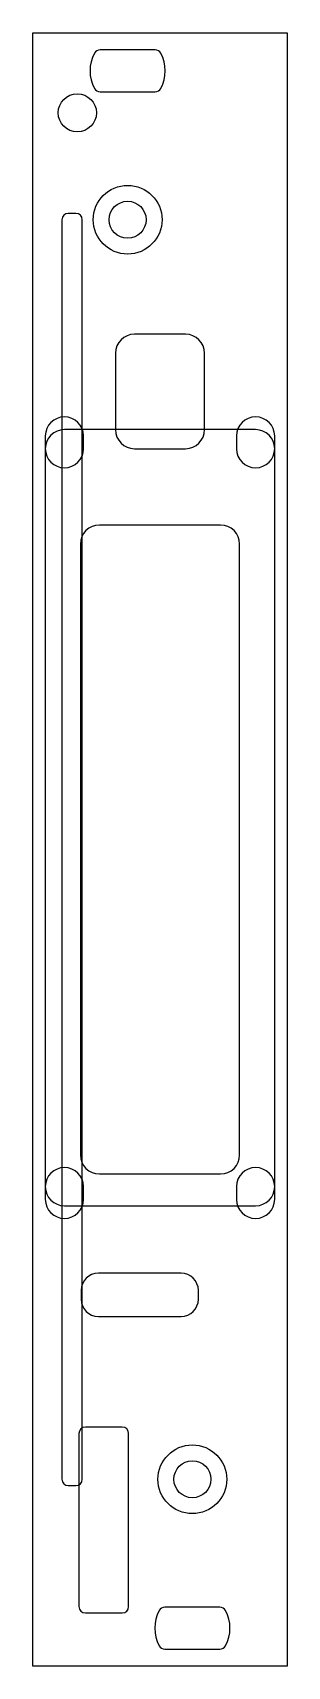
# Model space of a CAD drawing. Header units: millimetres. Extents: x 0 to 20, y 0 to 128.
import ezdxf

# ---------------------------------------------------------------- set-up
doc = ezdxf.new("R2010")
doc.units = ezdxf.units.MM
doc.layers.add('Contour', color=7, linetype='CONTINUOUS')

msp = doc.modelspace()

# ---------------------------------------------------------------- linework, layer by layer
at = {"layer": 'Contour', "color": 7, "linetype": 'CONTINUOUS'}
for p, q in [((0, 0), (0, 128.4)), ((0, 128.4), (19.98, 128.4)), ((19.98, 128.4), (19.98, 0)), ((9.613, 127.05), (5.287, 127.05)), ((5.287, 123.75), (9.613, 123.75)), ((2.29, 113.7), (2.29, 14.7)), ((3.39, 114.2), (2.79, 114.2)), ((3.89, 14.7), (3.89, 113.7)), ((11.99, 104.7), (7.99, 104.7)), ((6.49, 103.2), (6.49, 97.2)), ((13.49, 97.2), (13.49, 103.2)), ((2.49, 98.2), (2.49, 98.2)), ((17.49, 98.2), (17.49, 98.2)), ((0.99, 96.7), (0.99, 95.7)), ((17.49, 97.2), (2.49, 97.2)), ((3.99, 95.7), (3.99, 96.7)), ((15.99, 96.7), (15.99, 95.7)), ((18.99, 95.7), (18.99, 96.7)), ((0.99, 95.7), (0.99, 37.7)), ((7.99, 95.7), (11.99, 95.7)), ((18.99, 37.7), (18.99, 95.7)), ((2.49, 94.2), (2.49, 94.2)), ((17.49, 94.2), (17.49, 94.2)), ((14.74, 89.7), (5.24, 89.7)), ((3.74, 88.2), (3.74, 40.2)), ((16.24, 40.2), (16.24, 88.2)), ((2.49, 39.2), (2.49, 39.2)), ((5.24, 38.7), (14.74, 38.7)), ((17.49, 39.2), (17.49, 39.2)), ((0.99, 37.7), (0.99, 36.7)), ((3.99, 36.7), (3.99, 37.7)), ((15.99, 37.7), (15.99, 36.7)), ((18.99, 36.7), (18.99, 37.7)), ((2.49, 36.2), (17.49, 36.2)), ((2.49, 35.2), (2.49, 35.2)), ((17.49, 35.2), (17.49, 35.2)), ((11.65, 30.9), (5.15, 30.9)), ((3.8, 29.55), (3.8, 28.85)), ((13, 28.85), (13, 29.55)), ((5.15, 27.5), (11.65, 27.5)), ((3.63, 18.3), (3.63, 4.7)), ((7.03, 18.8), (4.13, 18.8)), ((7.53, 4.7), (7.53, 18.3)), ((2.79, 14.2), (3.39, 14.2)), ((4.13, 4.2), (7.03, 4.2)), ((14.693, 4.65), (10.367, 4.65)), ((10.367, 1.35), (14.693, 1.35)), ((19.98, 0), (0, 0))]:
    msp.add_line(p, q, dxfattribs=at)
for centre, radius in [((3.5, 122.1), 1.5), ((7.45, 113.7), 2.7), ((7.45, 113.7), 2.7), ((7.45, 113.7), 1.45), ((7.45, 113.7), 1.45), ((12.53, 14.7), 2.7), ((12.53, 14.7), 2.7), ((12.53, 14.7), 1.45), ((12.53, 14.7), 1.45)]:
    msp.add_circle(centre, radius, dxfattribs=at)
for centre, radius, start, end in [((7.45, 125.4), 2.9503, 152.00177, 207.99823), ((5.28633, 126.55), 0.5, 89.92362, 151.96576), ((9.61367, 126.55), 0.5, 28.03424, 90.07638), ((7.45, 125.4), 2.9503, 332.00177, 387.99823), ((5.28633, 124.25), 0.5, 208.03424, 270.07638), ((9.61367, 124.25), 0.5, 269.92362, 331.96576), ((2.79, 113.7), 0.5, 90, 180), ((3.39, 113.7), 0.5, 0, 90), ((7.99, 103.2), 1.5, 90, 180), ((11.99, 103.2), 1.5, 0, 90), ((2.49, 96.7), 1.5, 90, 180), ((2.49, 96.7), 1.5, 0, 90), ((17.49, 96.7), 1.5, 90, 180), ((17.49, 96.7), 1.5, 0, 90), ((2.49, 95.7), 1.5, 90, 180), ((7.99, 97.2), 1.5, 180, 270), ((11.99, 97.2), 1.5, 270, 360), ((17.49, 95.7), 1.5, 0, 90), ((2.49, 95.7), 1.5, 180, 270), ((2.49, 95.7), 1.5, 270, 360), ((17.49, 95.7), 1.5, 180, 270), ((17.49, 95.7), 1.5, 270, 360), ((5.24, 88.2), 1.5, 90, 180), ((14.74, 88.2), 1.5, 0, 90), ((5.24, 40.2), 1.5, 180, 270), ((14.74, 40.2), 1.5, 270, 360), ((2.49, 37.7), 1.5, 90, 180), ((2.49, 37.7), 1.5, 0, 90), ((17.49, 37.7), 1.5, 90, 180), ((17.49, 37.7), 1.5, 0, 90), ((2.49, 37.7), 1.5, 180, 270), ((17.49, 37.7), 1.5, 270, 360), ((2.49, 36.7), 1.5, 180, 270), ((2.49, 36.7), 1.5, 270, 360), ((17.49, 36.7), 1.5, 180, 270), ((17.49, 36.7), 1.5, 270, 360), ((5.15, 29.55), 1.35, 90, 180), ((11.65, 29.55), 1.35, 0, 90), ((5.15, 28.85), 1.35, 180, 270), ((11.65, 28.85), 1.35, 270, 360), ((4.13, 18.3), 0.5, 90, 180), ((7.03, 18.3), 0.5, 0, 90), ((2.79, 14.7), 0.5, 180, 270), ((3.39, 14.7), 0.5, 270, 360), ((4.13, 4.7), 0.5, 180, 270), ((7.03, 4.7), 0.5, 270, 360), ((12.53, 3), 2.9503, 152.00177, 207.99823), ((10.36633, 4.15), 0.5, 89.92362, 151.96576), ((14.69367, 4.15), 0.5, 28.03424, 90.07638), ((12.53, 3), 2.9503, 332.00177, 387.99823), ((10.36633, 1.85), 0.5, 208.03424, 270.07638), ((14.69367, 1.85), 0.5, 269.92362, 331.96576)]:
    msp.add_arc(centre, radius, start, end, dxfattribs=at)

doc.saveas('drawing.dxf')
